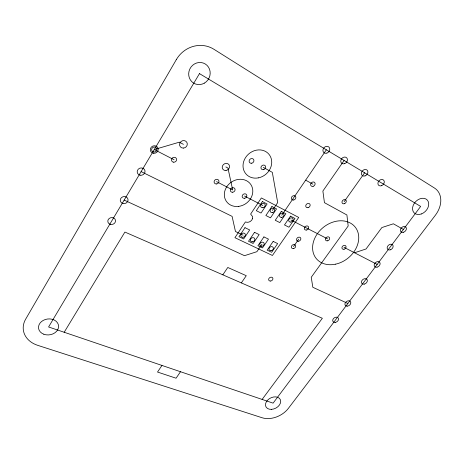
<?xml version="1.0" encoding="UTF-8"?>
<svg xmlns="http://www.w3.org/2000/svg" width="464" height="464" viewBox="0 0 464 464"><rect width="100%" height="100%" fill="white"/><g stroke="black" fill="none" stroke-linecap="round" stroke-linejoin="round"><path stroke-width="0.7" d="M64.189 332.265L124.903 232.058L322.352 318.281L262.125 399.423M161.959 365.435L157.516 372.047L176.065 378.212L180.508 371.728M222.842 274.827L227.783 267.473L246.268 275.697L241.332 282.901M272.403 210.436L277.698 202.588L272.322 172.353L263.314 167.4M261.974 244.238L256.899 251.685L244.476 255.687L124.161 200.083M281.741 215.244L326.349 149.808M344.102 160.469L322.88 191.046L324.44 202.669L346.904 214.989L348.174 226.003L311.245 277.281L312.823 287.28L347.867 303.473M293.526 246.575L298.688 239.192M344.137 201.695L364.629 172.794M354.548 252.77L366.044 248.982L381.866 227.551L393.391 223.799L403.39 229.454M243.084 235.173L235.468 231.519L232.093 216.363L141.114 171.616M174.058 159.749L154.263 149.547L179.365 142.175L183.431 144.339M216.537 181.639L232.69 189.967L227.94 168.038L225.893 166.947M244.516 196.057L262.902 205.535M290.916 219.977L327.549 238.856M343.998 247.335L377.157 264.422M305.666 180.148L312.875 184.185M252.648 218.347C251.72 221.386 248.391 223.138 245.392 221.954L234.923 237.696L272.414 255.473L298.712 217.43L261.365 197.948L250.63 214.084L252.613 216.578L252.648 218.347M176.279 59.694L25.642 319.186A25.207 19.952 -7.8 0 0 37.659 345.32L262.143 417.757A20.109 14.268 -27 0 0 288.399 408.337L435.354 215.267A22.968 17.214 -45.4 0 0 434.461 188.024L213.968 49.3A27.997 26.541 -61.2 0 0 176.279 59.694M199.479 73.625L48.592 326.969L273.099 403.146L420.651 206.434L199.479 73.625M244.975 227.673L238.948 236.71L243.658 238.954L249.684 229.964L244.975 227.673M262.386 201.567L256.319 210.662L261.023 213.046L267.084 204.003L262.386 201.567M254.533 232.331L248.513 241.268L253.147 243.478L259.161 234.587L254.533 232.331M271.921 206.515L265.866 215.505L270.489 217.854L276.544 208.91L271.921 206.515M263.929 236.913L257.92 245.752L262.473 247.927L268.482 239.128L263.929 236.913M281.3 211.375L275.251 220.272L279.792 222.581L285.836 213.73L281.3 211.375M273.174 241.413L267.165 250.16L271.649 252.3L277.646 243.594L273.174 241.413M290.51 216.154L284.473 224.953L288.939 227.221L294.976 218.474L290.51 216.154M365.069 175.891A3.631 2.906 -46.7 0 0 367.21 170.23A3.631 2.906 -46.7 0 0 361.595 172.237A3.631 2.906 -46.7 0 0 365.069 175.891M381.501 185.71A3.579 2.807 -46.3 0 0 383.664 180.183A3.579 2.807 -46.3 0 0 378.16 182.161A3.579 2.807 -46.3 0 0 381.501 185.71M344.613 163.664A3.7 3.033 -47.3 0 0 346.718 157.847A3.7 3.033 -47.3 0 0 340.97 159.877A3.7 3.033 -47.3 0 0 344.613 163.664M326.923 153.091A3.764 3.144 -47.9 0 0 328.988 147.129A3.764 3.144 -47.9 0 0 323.124 149.182A3.764 3.144 -47.9 0 0 326.923 153.091M232.592 192.247A2.488 2.187 -35 0 0 234.813 188.662A2.488 2.187 -35 0 0 230.672 188.981A2.488 2.187 -35 0 0 232.592 192.247M244.563 198.285A2.465 2.134 -35.8 0 0 246.529 194.642A2.465 2.134 -35.8 0 0 242.446 195.245A2.465 2.134 -35.8 0 0 244.563 198.285M242.968 237.278A2.384 2.007 -31.9 0 0 245.114 233.931A2.384 2.007 -31.9 0 0 241.164 234.308A2.384 2.007 -31.9 0 0 242.968 237.278M252.48 241.825A2.361 1.972 -32.6 0 0 254.626 238.513A2.361 1.972 -32.6 0 0 250.722 238.89A2.361 1.972 -32.6 0 0 252.48 241.825M261.829 246.291A2.343 1.943 -33.2 0 0 263.97 243.014A2.343 1.943 -33.2 0 0 260.118 243.403A2.343 1.943 -33.2 0 0 261.829 246.291M271.022 250.688A2.326 1.908 -33.7 0 0 273.163 247.445A2.326 1.908 -33.7 0 0 269.358 247.834A2.326 1.908 -33.7 0 0 271.022 250.688M262.914 207.704A2.424 2.065 -36.8 0 0 264.886 204.143A2.424 2.065 -36.8 0 0 260.901 204.752A2.424 2.065 -36.8 0 0 262.914 207.704M272.397 212.576A2.407 2.03 -37.2 0 0 274.375 209.055A2.407 2.03 -37.2 0 0 270.431 209.658A2.407 2.03 -37.2 0 0 272.397 212.576M281.718 217.361A2.384 1.995 -37.6 0 0 283.695 213.881A2.384 1.995 -37.6 0 0 279.804 214.484A2.384 1.995 -37.6 0 0 281.718 217.361M290.882 222.065A2.366 1.96 -37.9 0 0 292.859 218.619A2.366 1.96 -37.9 0 0 289.008 219.228A2.366 1.96 -37.9 0 0 290.882 222.065M335.681 264.149A25.039 19.726 -39 0 0 355.656 227.691A25.039 19.726 -39 0 0 315.677 236.431A25.039 19.726 -39 0 0 335.681 264.149M327.601 240.81A2.291 1.821 -38.8 0 0 329.359 237.44A2.291 1.821 -38.8 0 0 325.687 238.299A2.291 1.821 -38.8 0 0 327.601 240.81M344.021 249.243A2.256 1.763 -39.1 0 0 345.784 245.949A2.256 1.763 -39.1 0 0 342.188 246.802A2.256 1.763 -39.1 0 0 344.021 249.243M238.774 206.376A14.854 12.963 -35.4 0 0 250.792 184.463A14.854 12.963 -35.4 0 0 226.119 187.827A14.854 12.963 -35.4 0 0 238.774 206.376M173.693 162.197A2.616 2.419 -27.7 0 0 176.442 158.676A2.616 2.419 -27.7 0 0 172.028 158.352A2.616 2.419 -27.7 0 0 173.693 162.197M216.462 183.964A2.523 2.25 -33.7 0 0 218.683 180.316A2.523 2.25 -33.7 0 0 214.455 180.624A2.523 2.25 -33.7 0 0 216.462 183.964M153.741 152.035A2.662 2.5 -22.5 0 0 156.757 148.625A2.662 2.5 -22.5 0 0 152.279 147.964A2.662 2.5 -22.5 0 0 153.741 152.035M306.6 230.022A2.337 1.902 -38.3 0 0 308.345 226.565A2.337 1.902 -38.3 0 0 304.575 227.43A2.337 1.902 -38.3 0 0 306.6 230.022M377.104 267.148A3.289 2.471 -39.5 0 0 379.761 262.415A3.289 2.471 -39.5 0 0 374.593 263.68A3.289 2.471 -39.5 0 0 377.104 267.148M153.474 153.271A3.99 3.747 -22.5 0 0 158.004 148.167A3.99 3.747 -22.5 0 0 151.287 147.163A3.99 3.747 -22.5 0 0 153.474 153.271M122.931 203.493A3.921 3.526 -13.2 0 0 127.977 199.195A3.921 3.526 -13.2 0 0 121.562 197.536A3.921 3.526 -13.2 0 0 122.931 203.493M258.402 177.869A15.138 13.288 -41.5 0 0 269.265 154.657A15.138 13.288 -41.5 0 0 244.458 159.541A15.138 13.288 -41.5 0 0 258.402 177.869M263.494 169.679A2.511 2.192 -41.6 0 0 265.275 165.828A2.511 2.192 -41.6 0 0 261.174 166.68A2.511 2.192 -41.6 0 0 263.494 169.679M251.726 163.224A2.535 2.239 -41.4 0 0 253.495 159.314A2.535 2.239 -41.4 0 0 249.336 160.173A2.535 2.239 -41.4 0 0 251.726 163.224M293.712 199.99A2.413 2.024 -40.3 0 0 295.487 196.353A2.413 2.024 -40.3 0 0 291.578 197.212A2.413 2.024 -40.3 0 0 293.712 199.99M308.038 207.663A2.384 1.966 -40.5 0 0 309.819 204.09A2.384 1.966 -40.5 0 0 305.985 204.943A2.384 1.966 -40.5 0 0 308.038 207.663M270.628 281.039A2.262 1.81 -31.6 0 0 272.71 277.93A2.262 1.81 -31.6 0 0 269.004 278.354A2.262 1.81 -31.6 0 0 270.628 281.039M293.486 248.571A2.308 1.868 -35.8 0 0 295.423 245.265A2.308 1.868 -35.8 0 0 291.67 245.891A2.308 1.868 -35.8 0 0 293.486 248.571M298.642 241.21A2.32 1.879 -36.8 0 0 300.591 237.87A2.32 1.879 -36.8 0 0 296.832 238.496A2.32 1.879 -36.8 0 0 298.642 241.21M226.014 170.474A3.816 3.416 -37.2 0 0 229.007 164.743A3.816 3.416 -37.2 0 0 222.645 165.602A3.816 3.416 -37.2 0 0 226.014 170.474M183.408 148.086A3.95 3.683 -32.7 0 0 186.795 142.262A3.95 3.683 -32.7 0 0 180.084 142.639A3.95 3.683 -32.7 0 0 183.408 148.086M364.373 284.096A3.248 2.436 -37.8 0 0 366.972 279.456A3.248 2.436 -37.8 0 0 361.833 280.732A3.248 2.436 -37.8 0 0 364.373 284.096M344.311 203.725A2.366 1.897 -43 0 0 345.912 200.129A2.366 1.897 -43 0 0 342.177 201.225A2.366 1.897 -43 0 0 344.311 203.725M313.119 186.313A2.43 2.024 -43.1 0 0 314.685 182.567A2.43 2.024 -43.1 0 0 310.81 183.674A2.43 2.024 -43.1 0 0 313.119 186.313M110.229 224.298A3.898 3.439 -11.4 0 0 115.513 220.377A3.898 3.439 -11.4 0 0 109.278 218.416A3.898 3.439 -11.4 0 0 110.229 224.298M140.099 175.206A3.956 3.654 -17.2 0 0 144.907 170.491A3.956 3.654 -17.2 0 0 138.324 169.134A3.956 3.654 -17.2 0 0 140.099 175.206M347.675 306.095A3.196 2.384 -35.6 0 0 350.5 301.664A3.196 2.384 -35.6 0 0 345.407 302.638A3.196 2.384 -35.6 0 0 347.675 306.095M335.257 322.381A3.161 2.349 -34 0 0 338.326 318.147A3.161 2.349 -34 0 0 333.285 318.82A3.161 2.349 -34 0 0 335.257 322.381M390.282 249.835A3.329 2.506 -41.3 0 0 392.677 244.922A3.329 2.506 -41.3 0 0 387.486 246.512A3.329 2.506 -41.3 0 0 390.282 249.835M403.483 232.261A3.376 2.54 -43.1 0 0 405.948 227.244A3.376 2.54 -43.1 0 0 400.728 228.827A3.376 2.54 -43.1 0 0 403.483 232.261M204.375 83.126A11.194 10.614 -61.1 0 0 205.233 63.962A11.194 10.614 -61.1 0 0 188.691 73.532A11.194 10.614 -61.1 0 0 204.375 83.126M43.854 334.237A10.08 7.975 -7.8 0 0 58.586 326.105A10.08 7.975 -7.8 0 0 43.198 320.415A10.08 7.975 -7.8 0 0 43.854 334.237M271.411 409.364A8.045 5.707 -27 0 0 280.355 399.69A8.045 5.707 -27 0 0 267.473 400.287A8.045 5.707 -27 0 0 271.411 409.364M421.318 213.968A9.187 6.885 -45.4 0 0 427.286 200.054A9.187 6.885 -45.4 0 0 413.302 205.134A9.187 6.885 -45.4 0 0 421.318 213.968"/></g></svg>
